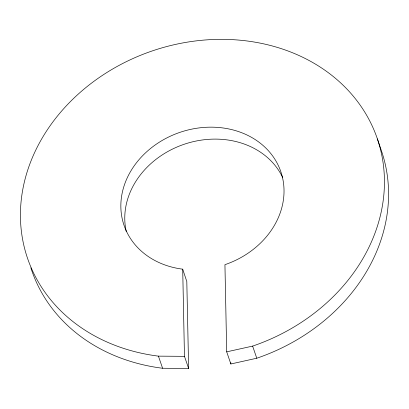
<?xml version="1.0" encoding="UTF-8"?>
<svg xmlns="http://www.w3.org/2000/svg" width="409" height="409" viewBox="0 0 409 409"><rect width="100%" height="100%" fill="white"/><g stroke="black" fill="none" stroke-linecap="round" stroke-linejoin="round"><path stroke-width="0.61" d="M226.698 351.842L252.624 346.101A184.837 155.89 -18.9 0 0 349.675 92.02A184.837 155.89 -18.9 0 0 51.529 123.774A184.837 155.89 -18.9 0 0 158.421 356.137L162.593 368.258L188.631 368.473L186.806 281.53L182.705 269.173A82.858 69.883 -18.9 0 1 134.786 165.011A82.858 69.883 -18.9 0 1 268.442 150.773A82.858 69.883 -18.9 0 1 224.935 264.674L226.698 351.842L230.855 363.974L256.775 358.228A184.802 155.86 -18.9 0 0 381.52 151.059L377.395 138.902M158.421 356.137L184.469 356.336L188.631 368.473M252.624 346.101L256.775 358.228M182.705 269.173L184.469 356.336M230.829 362.706L230.855 363.974M126.228 231.387A83.099 70.087 -18.9 0 1 183.677 144.433A83.099 70.087 -18.9 0 1 282.634 177.424M162.593 368.258A184.802 155.86 -18.9 0 1 30.879 267.869"/></g></svg>
